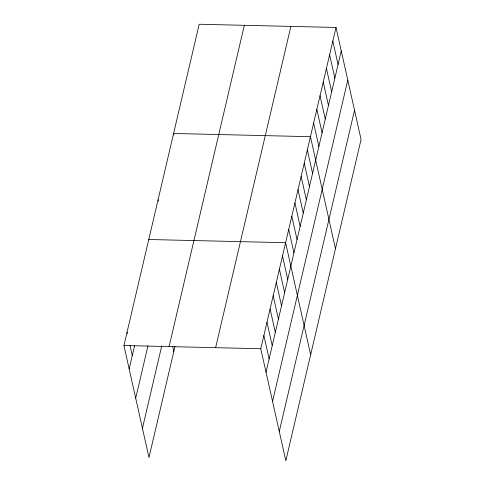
<?xml version="1.0" encoding="UTF-8"?>
<svg xmlns="http://www.w3.org/2000/svg" width="485" height="485" viewBox="0 0 485 485"><rect width="100%" height="100%" fill="white"/><g stroke="black" fill="none" stroke-linecap="round" stroke-linejoin="round"><path stroke-width="0.73" d="M175.012 346.369L148.98 457.543L123.936 345.526L199.183 24.25L336.02 27.457L361.064 139.474L285.817 460.75L260.778 348.727L336.02 27.457M129.168 368.921L134.684 345.362M135.703 398.167L147.949 345.896M142.438 428.297L161.754 345.841M169.095 346.581L244.337 25.305M215.619 347.672L290.867 26.396M266.01 372.128L341.252 50.852M272.546 401.374L347.787 80.098M279.281 431.504L354.523 110.228M148.768 239.505L285.61 242.706L310.649 354.729M123.936 345.526L260.778 348.727M332.825 41.11L338.057 64.511M329.624 54.763L334.856 78.164M326.429 68.415L331.661 91.817M323.234 82.074L328.46 105.469M320.033 95.727L325.265 119.122M316.838 109.38L322.064 132.781M313.637 123.032L318.869 146.434M335.481 248.708L310.442 136.691L173.6 133.484L173.927 134.945M307.338 149.944L312.564 173.339M304.234 163.196L309.46 186.592M301.13 176.449L306.356 199.844M298.026 189.702L303.252 213.097M294.922 202.954L300.148 226.349M291.818 216.201L297.044 239.602M288.714 229.453L293.946 252.855M282.506 255.959L287.738 279.36M279.402 269.211L284.634 292.613M276.298 282.464L281.53 305.865M273.194 295.717L278.426 319.118M270.09 308.969L275.322 332.37M266.986 322.222L272.218 345.623M263.882 335.474L269.114 358.876M158.08 199.747L158.407 201.208M172.721 346.648L173.806 351.522M127.04 332.274L127.367 333.735M129.986 345.435L132.272 355.669"/></g></svg>
